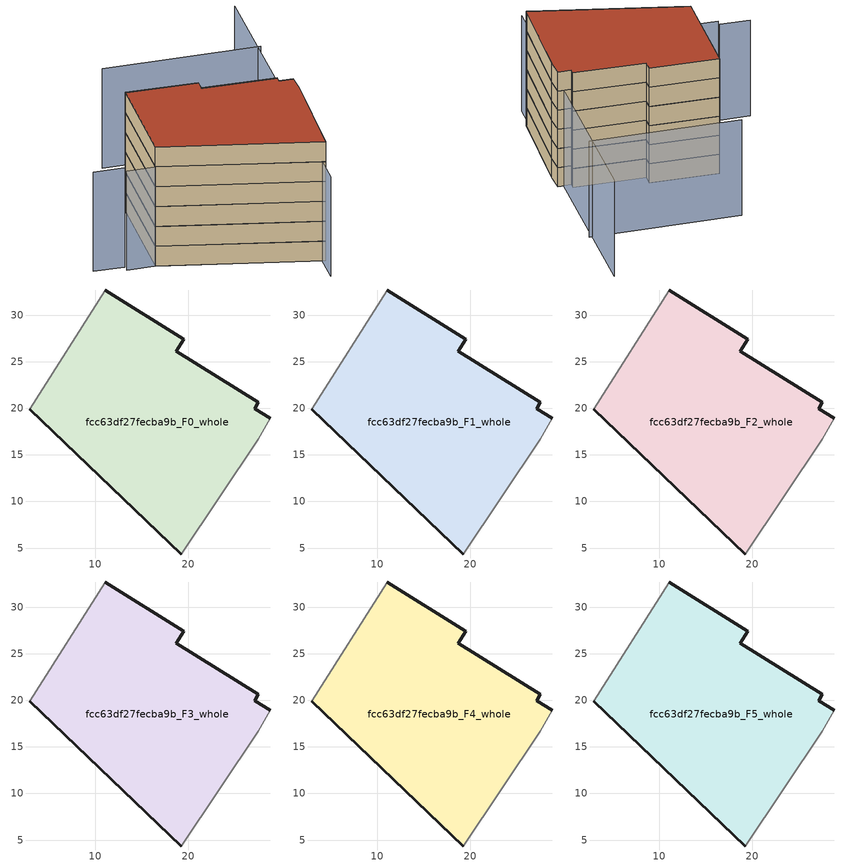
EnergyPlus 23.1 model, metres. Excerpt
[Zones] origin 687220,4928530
fcc63df27fecba9b_F0_whole
 floor ground (EU_floor_Construction): 19.25,4.37 27.5,16.67 28.78,18.93 27.1,19.97 27.51,20.62 18.72,26.13 19.52,27.41 11.07,32.7 2.99,19.88 z0
 wall outside (EU_wall_Construction): 19.25,4.37 2.99,19.88 / 11.07,32.7 19.52,27.41 18.72,26.13 27.51,20.62 27.1,19.97 28.78,18.93 z0:3
 wall adiabatic (EU_wall_Construction): 2.99,19.88 11.07,32.7 / 28.78,18.93 27.5,16.67 19.25,4.37 z0:3
fcc63df27fecba9b_F1_whole
 floor to fcc63df27fecba9b_F0_whole (EU_floor_Construction): 19.25,4.37 27.5,16.67 28.78,18.93 27.1,19.97 27.51,20.62 18.72,26.13 19.52,27.41 11.07,32.7 2.99,19.88 z3
 wall outside (EU_wall_Construction): 19.25,4.37 2.99,19.88 / 11.07,32.7 19.52,27.41 18.72,26.13 27.51,20.62 27.1,19.97 28.78,18.93 z3:6
 wall adiabatic (EU_wall_Construction): 2.99,19.88 11.07,32.7 / 28.78,18.93 27.5,16.67 19.25,4.37 z3:6
fcc63df27fecba9b_F2_whole
 floor to fcc63df27fecba9b_F1_whole (EU_floor_Construction): 19.25,4.37 27.5,16.67 28.78,18.93 27.1,19.97 27.51,20.62 18.72,26.13 19.52,27.41 11.07,32.7 2.99,19.88 z6
 wall outside (EU_wall_Construction): 19.25,4.37 2.99,19.88 / 11.07,32.7 19.52,27.41 18.72,26.13 27.51,20.62 27.1,19.97 28.78,18.93 z6:9
 wall adiabatic (EU_wall_Construction): 2.99,19.88 11.07,32.7 / 28.78,18.93 27.5,16.67 19.25,4.37 z6:9
fcc63df27fecba9b_F3_whole
 floor to fcc63df27fecba9b_F2_whole (EU_floor_Construction): 19.25,4.37 27.5,16.67 28.78,18.93 27.1,19.97 27.51,20.62 18.72,26.13 19.52,27.41 11.07,32.7 2.99,19.88 z9
 wall outside (EU_wall_Construction): 19.25,4.37 2.99,19.88 / 11.07,32.7 19.52,27.41 18.72,26.13 27.51,20.62 27.1,19.97 28.78,18.93 z9:12
 wall adiabatic (EU_wall_Construction): 2.99,19.88 11.07,32.7 / 28.78,18.93 27.5,16.67 19.25,4.37 z9:12
fcc63df27fecba9b_F4_whole
 floor to fcc63df27fecba9b_F3_whole (EU_floor_Construction): 19.25,4.37 27.5,16.67 28.78,18.93 27.1,19.97 27.51,20.62 18.72,26.13 19.52,27.41 11.07,32.7 2.99,19.88 z12
 wall outside (EU_wall_Construction): 19.25,4.37 2.99,19.88 / 11.07,32.7 19.52,27.41 18.72,26.13 27.51,20.62 27.1,19.97 28.78,18.93 z12:15
 wall adiabatic (EU_wall_Construction): 2.99,19.88 11.07,32.7 / 28.78,18.93 27.5,16.67 19.25,4.37 z12:15
fcc63df27fecba9b_F5_whole
 floor to fcc63df27fecba9b_F4_whole (EU_floor_Construction): 19.25,4.37 27.5,16.67 28.78,18.93 27.1,19.97 27.51,20.62 18.72,26.13 19.52,27.41 11.07,32.7 2.99,19.88 z15
 wall outside (EU_wall_Construction): 19.25,4.37 2.99,19.88 / 11.07,32.7 19.52,27.41 18.72,26.13 27.51,20.62 27.1,19.97 28.78,18.93 z15:18
 wall adiabatic (EU_wall_Construction): 2.99,19.88 11.07,32.7 / 28.78,18.93 27.5,16.67 19.25,4.37 z15:18
 roof outside (EU_roof_Construction): 19.52,27.41 18.72,26.13 27.51,20.62 27.1,19.97 28.78,18.93 27.5,16.67 19.25,4.37 2.99,19.88 11.07,32.7 z18
shading: 3.69,19.46 -0.34,21.86 / 0.13,22.66 -3.53,24.92 / 16.72,1.15 41.68,41.36 / 36.08,31.56 17.51,42.75 z0:15
[Building]
EU S2 Campaign: North Axis=0; Terrain=City; Solar Distribution=FullExterior
[Site:Location]
Bologna: Latitude=44.5; Longitude=11.25; Time Zone=1; Elevation=37
[SizingPeriod:WeatherFileDays]
AnnualSizingPeriod: Begin Month=1; Begin Day of Month=1; End Month=12; End Day of Month=31; Day of Week for Start Day=Monday; Use Weather File Daylight Saving Period=No; Use Weather File Rain and Snow Indicators=No
[MATERIAL]
EU_InternalMass_Material: Roughness=MediumRough; Thickness=0.1; Conductivity=1; Density=1800; Specific Heat=900; Thermal Absorptance=0.9; Solar Absorptance=0.7; Visible Absorptance=0.7
[MATERIAL:NOMASS] Roughness=MediumRough; Thermal Absorptance=0.9; Solar Absorptance=0.7; Visible Absorptance=0.7
Name | Thermal Resistance
EU_wall_NoMass | 0.905828
EU_roof_NoMass | 0.37593
EU_floor_NoMass | 0.67114
[CONSTRUCTION]
EU_wall_Construction: EU_wall_NoMass
EU_roof_Construction: EU_roof_NoMass
EU_floor_Construction: EU_floor_NoMass
EU_InternalMass_Construction: EU_InternalMass_Material
[ZONE] Type=1; Multiplier=1; Ceiling Height=autocalculate; Volume=1104.47; Floor Area=autocalculate; Part of Total Floor Area=Yes
fcc63df27fecba9b_F0_whole; fcc63df27fecba9b_F1_whole; fcc63df27fecba9b_F2_whole; fcc63df27fecba9b_F3_whole; fcc63df27fecba9b_F4_whole; fcc63df27fecba9b_F5_whole
[INTERNALMASS] Construction=EU_InternalMass_Construction; Surface Area=368.157
Name | Zone or ZoneList
fcc63df27fecba9b_F0_whole_EU_InternalMass | fcc63df27fecba9b_F0_whole
fcc63df27fecba9b_F1_whole_EU_InternalMass | fcc63df27fecba9b_F1_whole
fcc63df27fecba9b_F2_whole_EU_InternalMass | fcc63df27fecba9b_F2_whole
fcc63df27fecba9b_F3_whole_EU_InternalMass | fcc63df27fecba9b_F3_whole
fcc63df27fecba9b_F4_whole_EU_InternalMass | fcc63df27fecba9b_F4_whole
fcc63df27fecba9b_F5_whole_EU_InternalMass | fcc63df27fecba9b_F5_whole
[OTHEREQUIPMENT] Fuel Type=Electricity; Design Level Calculation Method=Watts/Area; Power per Zone Floor Area=1; Fraction Latent=0; Fraction Radiant=0; Fraction Lost=0; Carbon Dioxide Generation Rate=0; EndUse Subcategory=EU_Step8_InternalGains
Name | Zone or ZoneList or Space or SpaceList | Schedule
EU_Step8_InternalGain_fcc63df27fecba9b_F0_whole_f000 | fcc63df27fecba9b_F0_whole | EU_Step8_GainSchedule_fcc63df27fecba9b_F0_whole_f000
EU_Step8_InternalGain_fcc63df27fecba9b_F1_whole_f000 | fcc63df27fecba9b_F1_whole | EU_Step8_GainSchedule_fcc63df27fecba9b_F1_whole_f000
EU_Step8_InternalGain_fcc63df27fecba9b_F2_whole_f000 | fcc63df27fecba9b_F2_whole | EU_Step8_GainSchedule_fcc63df27fecba9b_F2_whole_f000
EU_Step8_InternalGain_fcc63df27fecba9b_F3_whole_f000 | fcc63df27fecba9b_F3_whole | EU_Step8_GainSchedule_fcc63df27fecba9b_F3_whole_f000
EU_Step8_InternalGain_fcc63df27fecba9b_F4_whole_f000 | fcc63df27fecba9b_F4_whole | EU_Step8_GainSchedule_fcc63df27fecba9b_F4_whole_f000
EU_Step8_InternalGain_fcc63df27fecba9b_F5_whole_f000 | fcc63df27fecba9b_F5_whole | EU_Step8_GainSchedule_fcc63df27fecba9b_F5_whole_f000
[ZONEVENTILATION:DESIGNFLOWRATE] Schedule=EU_AlwaysOn; Design Flow Rate Calculation Method=AirChanges/Hour; Air Changes per Hour=0.73129; Ventilation Type=Natural; Fan Pressure Rise=0; Fan Total Efficiency=1; Constant Term Coefficient=1; Temperature Term Coefficient=0; Velocity Term Coefficient=0; Velocity Squared Term Coefficient=0; Minimum Indoor Temperature=-100; Maximum Indoor Temperature=100; Delta Temperature=-100; Minimum Outdoor Temperature=-100; Maximum Outdoor Temperature=100; Maximum Wind Speed=40
Name | Zone or ZoneList or Space or SpaceList
EU_ConstantAir_fcc63df27fecba9b_F0_whole | fcc63df27fecba9b_F0_whole
EU_ConstantAir_fcc63df27fecba9b_F1_whole | fcc63df27fecba9b_F1_whole
EU_ConstantAir_fcc63df27fecba9b_F2_whole | fcc63df27fecba9b_F2_whole
EU_ConstantAir_fcc63df27fecba9b_F3_whole | fcc63df27fecba9b_F3_whole
EU_ConstantAir_fcc63df27fecba9b_F4_whole | fcc63df27fecba9b_F4_whole
EU_ConstantAir_fcc63df27fecba9b_F5_whole | fcc63df27fecba9b_F5_whole
[HVACTEMPLATE:THERMOSTAT] Constant Heating Setpoint=20; Constant Cooling Setpoint=50
EU_HeatOnly_fcc63df27fecba9b_F0_whole; EU_HeatOnly_fcc63df27fecba9b_F1_whole; EU_HeatOnly_fcc63df27fecba9b_F2_whole; EU_HeatOnly_fcc63df27fecba9b_F3_whole; EU_HeatOnly_fcc63df27fecba9b_F4_whole; EU_HeatOnly_fcc63df27fecba9b_F5_whole
[HVACTEMPLATE:ZONE:IDEALLOADSAIRSYSTEM] System Availability Schedule=EU_AlwaysOn; Maximum Heating Supply Air Temperature=50; Minimum Cooling Supply Air Temperature=13; Maximum Heating Supply Air Humidity Ratio=0.0156; Minimum Cooling Supply Air Humidity Ratio=0.0077; Heating Limit=NoLimit; Cooling Limit=NoLimit; Heating Availability Schedule=EU_AlwaysOn; Cooling Availability Schedule=EU_CoolingOff; Dehumidification Control Type=ConstantSensibleHeatRatio; Cooling Sensible Heat Ratio=0.7; Dehumidification Setpoint=60; Humidification Control Type=None; Humidification Setpoint=30; Outdoor Air Method=None; Outdoor Air Flow Rate per Person=0.00944; Outdoor Air Flow Rate per Zone Floor Area=0; Outdoor Air Flow Rate per Zone=0; Demand Controlled Ventilation Type=None; Outdoor Air Economizer Type=NoEconomizer; Heat Recovery Type=None; Sensible Heat Recovery Effectiveness=0.7; Latent Heat Recovery Effectiveness=0.65
Name | Template Thermostat
fcc63df27fecba9b_F0_whole | EU_HeatOnly_fcc63df27fecba9b_F0_whole
fcc63df27fecba9b_F1_whole | EU_HeatOnly_fcc63df27fecba9b_F1_whole
fcc63df27fecba9b_F2_whole | EU_HeatOnly_fcc63df27fecba9b_F2_whole
fcc63df27fecba9b_F3_whole | EU_HeatOnly_fcc63df27fecba9b_F3_whole
fcc63df27fecba9b_F4_whole | EU_HeatOnly_fcc63df27fecba9b_F4_whole
fcc63df27fecba9b_F5_whole | EU_HeatOnly_fcc63df27fecba9b_F5_whole
[SIZING:ZONE] Zone Cooling Design Supply Air Temperature Input Method=SupplyAirTemperature; Zone Cooling Design Supply Air Temperature=13; Zone Heating Design Supply Air Temperature Input Method=SupplyAirTemperature; Zone Heating Design Supply Air Temperature=50; Zone Cooling Design Supply Air Humidity Ratio=0.008; Zone Heating Design Supply Air Humidity Ratio=0.008; Cooling Design Air Flow Method=DesignDay; Cooling Design Air Flow Rate=0; Cooling Minimum Air Flow per Zone Floor Area=0.000762; Cooling Minimum Air Flow=0; Cooling Minimum Air Flow Fraction=0.2; Heating Design Air Flow Method=DesignDay; Heating Design Air Flow Rate=0; Heating Maximum Air Flow per Zone Floor Area=0.002032; Heating Maximum Air Flow=0.141576; Heating Maximum Air Flow Fraction=0.3; Account for Dedicated Outdoor Air System=No; Dedicated Outdoor Air System Control Strategy=NeutralSupplyAir; Dedicated Outdoor Air Low Setpoint Temperature for Design=autosize; Dedicated Outdoor Air High Setpoint Temperature for Design=autosize; Zone Load Sizing Method=Sensible Load Only No Latent Load; Zone Latent Cooling Design Supply Air Humidity Ratio Input Method=HumidityRatioDifference; Zone Cooling Design Supply Air Humidity Ratio Difference=0.005; Zone Latent Heating Design Supply Air Humidity Ratio Input Method=HumidityRatioDifference; Zone Humidification Design Supply Air Humidity Ratio Difference=0.005
fcc63df27fecba9b_F0_whole; fcc63df27fecba9b_F1_whole; fcc63df27fecba9b_F2_whole; fcc63df27fecba9b_F3_whole; fcc63df27fecba9b_F4_whole; fcc63df27fecba9b_F5_whole
[SCHEDULE:CONSTANT]
Name | Hourly Value
EU_AlwaysOn | 1
EU_CoolingOff | 0
[SCHEDULE:FILE] Column Number=1; Rows to Skip at Top=0; Number of Hours of Data=8760; Column Separator=Comma; Interpolate to Timestep=No; Minutes per Item=60; Adjust Schedule for Daylight Savings=Yes
Name | File
EU_Step8_GainSchedule_fcc63df27fecba9b_F0_whole_f000 | ../../schedules/fcc63df27fecba9b/fcc63df27fecba9b_F0_whole_f000_gain.csv
EU_Step8_GainSchedule_fcc63df27fecba9b_F1_whole_f000 | ../../schedules/fcc63df27fecba9b/fcc63df27fecba9b_F1_whole_f000_gain.csv
EU_Step8_GainSchedule_fcc63df27fecba9b_F2_whole_f000 | ../../schedules/fcc63df27fecba9b/fcc63df27fecba9b_F2_whole_f000_gain.csv
EU_Step8_GainSchedule_fcc63df27fecba9b_F3_whole_f000 | ../../schedules/fcc63df27fecba9b/fcc63df27fecba9b_F3_whole_f000_gain.csv
EU_Step8_GainSchedule_fcc63df27fecba9b_F4_whole_f000 | ../../schedules/fcc63df27fecba9b/fcc63df27fecba9b_F4_whole_f000_gain.csv
EU_Step8_GainSchedule_fcc63df27fecba9b_F5_whole_f000 | ../../schedules/fcc63df27fecba9b/fcc63df27fecba9b_F5_whole_f000_gain.csv
